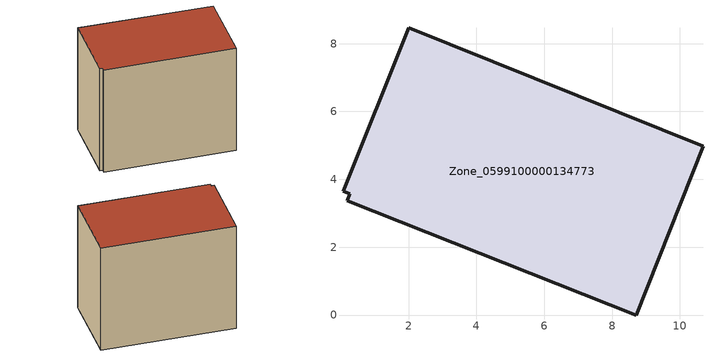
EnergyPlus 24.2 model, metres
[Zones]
Zone_0599100000134773
 floor ground (C_G): 0.08,3.65 2,8.46 10.68,4.97 8.71,0 0.19,3.37 0.27,3.57 z0.53
 wall outside (C_F): 10.68,4.97 2,8.46 0.08,3.65 0.27,3.57 0.19,3.37 8.71,0 10.68,4.97 z0.53:8.59
 roof outside (C_R): 2,8.46 0.08,3.65 0.27,3.57 0.19,3.37 8.71,0 10.68,4.97 z8.59
[BUILDING]
Pand.0599100000134773: North Axis=0; Terrain=City; Loads Convergence Tolerance Value=0.04; Temperature Convergence Tolerance Value=0.4; Solar Distribution=FullExterior; Maximum Number of Warmup Days=25; Minimum Number of Warmup Days=1
[Site:Location]
Rotterdam.The.Hague.AP_ZH_NLD Design_Conditions: Latitude=51.96; Longitude=4.45; Time Zone=1; Elevation=-4.5
[SITE:GROUNDTEMPERATURE:BUILDINGSURFACE]
18, 18, 18, 18, 18, 18, 18, 18, 18, 18, 18, 18
[MATERIAL] Thermal Absorptance=0.9; Solar Absorptance=0.7; Visible Absorptance=0.7
Name | Roughness | Thickness | Conductivity | Density | Specific Heat
G.TI.1965-1974 | MediumSmooth | 0.15 | 0.882353 | 540 | 1210
F.TI.1965-1974 | Rough | 0.3 | 0.697674 | 1920 | 840
R.TI.1965-1974 | MediumRough | 0.2 | 0.232558 | 1500 | 1000
[CONSTRUCTION]
C_G: G.TI.1965-1974
C_F: F.TI.1965-1974
C_R: R.TI.1965-1974
[ZONE]
Zone_0599100000134773: Type=1; Multiplier=1; Ceiling Height=Autocalculate; Volume=Autocalculate; Floor Area=autocalculate; Part of Total Floor Area=Yes
[ZONEINFILTRATION:DESIGNFLOWRATE]
Infil_Zone_0599100000134773: Zone or ZoneList or Space or SpaceList=Zone_0599100000134773; Schedule=AlwaysOn; Design Flow Rate Calculation Method=Flow/Area; Flow Rate per Floor Area=0.003; Constant Term Coefficient=1; Temperature Term Coefficient=0; Velocity Term Coefficient=0; Velocity Squared Term Coefficient=0
[HVACTEMPLATE:ZONE:IDEALLOADSAIRSYSTEM]
Zone_0599100000134773: Maximum Heating Supply Air Temperature=50; Minimum Cooling Supply Air Temperature=13; Maximum Heating Supply Air Humidity Ratio=0.0156; Minimum Cooling Supply Air Humidity Ratio=0.0077; Heating Limit=NoLimit; Cooling Limit=NoLimit; Dehumidification Control Type=ConstantSensibleHeatRatio; Cooling Sensible Heat Ratio=0.7; Dehumidification Setpoint=60; Humidification Control Type=None; Humidification Setpoint=30; Outdoor Air Method=None; Outdoor Air Flow Rate per Person=0.00944; Outdoor Air Flow Rate per Zone Floor Area=0; Outdoor Air Flow Rate per Zone=0; Demand Controlled Ventilation Type=None; Outdoor Air Economizer Type=NoEconomizer; Heat Recovery Type=None; Sensible Heat Recovery Effectiveness=0.7; Latent Heat Recovery Effectiveness=0.65
[ZONECONTROL:THERMOSTAT]
ThermostatControl_Zone_0599100000134773: Zone or ZoneList=Zone_0599100000134773; Control Type Schedule=DualSetpointControlType; Control 1=Thermostat_Zone_0599100000134773; Temperature Difference Between Cutout And Setpoint=0
[THERMOSTATSETPOINT:DUALSETPOINT]
Thermostat_Zone_0599100000134773: Heating Setpoint Temperature Schedule=HeatingSetpoint_Zone_0599100000134773; Cooling Setpoint Temperature Schedule=CoolingSetpoint_Zone_0599100000134773
[SCHEDULE:COMPACT]
HeatingSetpoint_Zone_0599100000134773: Through: 12/31, For: AllDays, Until: 24:00, 21
CoolingSetpoint_Zone_0599100000134773: Through: 12/31, For: AllDays, Until: 24:00, 24
DualSetpointControlType: Through: 12/31, For: AllDays, Until: 24:00, 4
AlwaysOn: Through: 12/31, For: AllDays, Until: 24:00, 1
